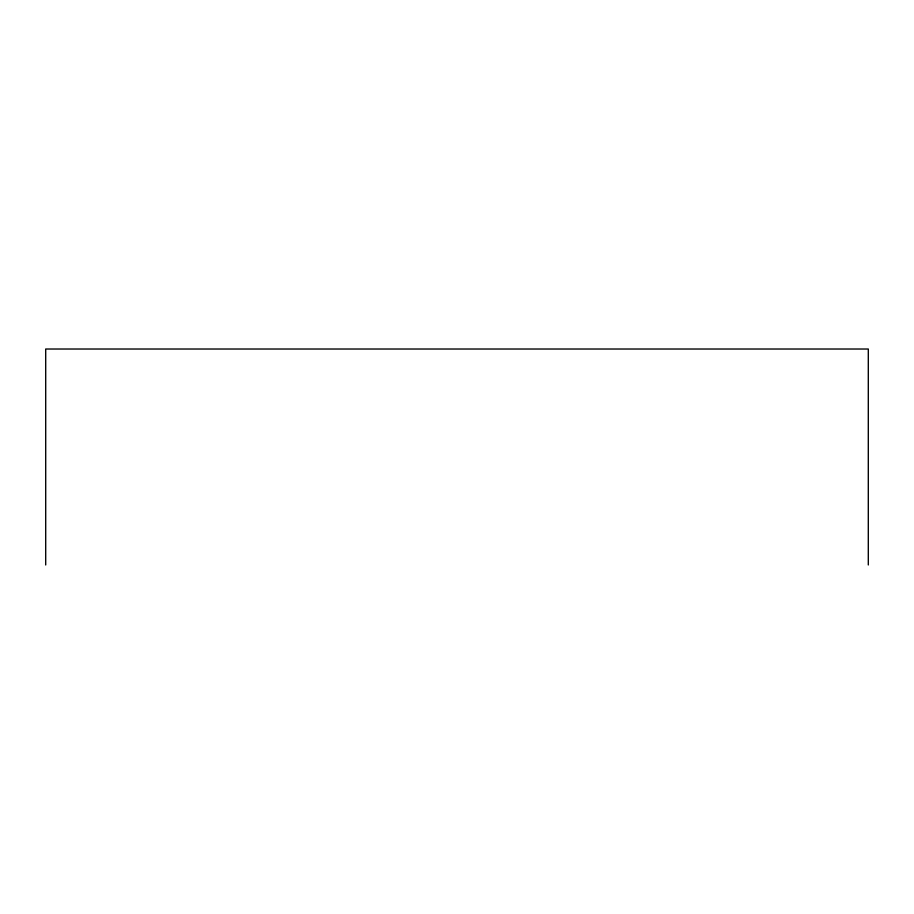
<?xml version="1.0" encoding="UTF-8"?>
<svg xmlns="http://www.w3.org/2000/svg" width="914" height="914" viewBox="0 0 914 914"><rect width="100%" height="100%" fill="white"/><g stroke="black" fill="none" stroke-linecap="round" stroke-linejoin="round"><path stroke-width="1.37" d="M868.3 564.978L868.3 349.022L45.7 349.022L45.7 564.978"/></g></svg>
